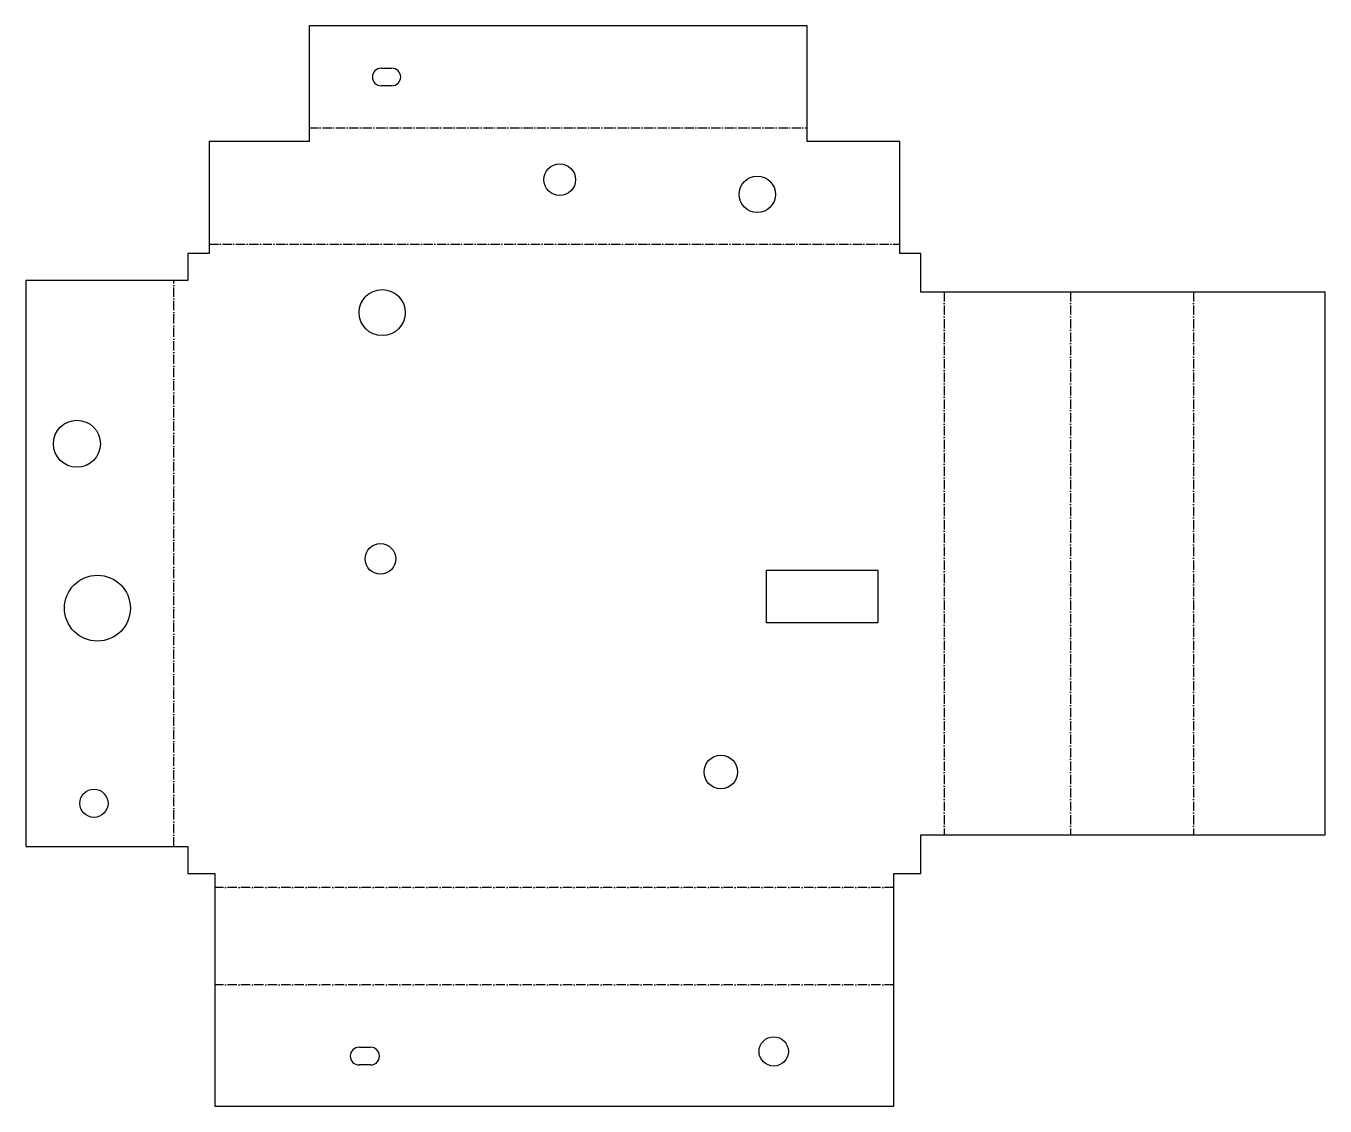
# Model space of a CAD drawing. Header units: millimetres. Extents: x -44 to 310, y -63 to 231.
import ezdxf

# ---------------------------------------------------------------- set-up
doc = ezdxf.new("R2010")
doc.units = ezdxf.units.MM
doc.linetypes.add('DASHDOT', pattern=[3.556, 2.54, -0.508, 0, -0.508])
doc.layers.add('BEND', color=7, linetype='Continuous')
doc.layers.add('CUT', color=7, linetype='Continuous')

msp = doc.modelspace()

# ---------------------------------------------------------------- linework, layer by layer
at = {"layer": 'BEND', "color": 1, "linetype": 'DASHDOT'}
for p, q in [((33.06, 203.4), (168.88, 203.4)), ((5.8, 171.64), (194.11, 171.64)), ((-3.77, 7.4), (-3.77, 161.73)), ((206.19, 158.53), (206.19, 10.6)), ((240.67, 158.53), (240.67, 10.6)), ((274.19, 158.53), (274.19, 10.6)), ((192.51, -3.77), (7.4, -3.77)), ((192.51, -30.33), (7.4, -30.33))]:
    msp.add_line(p, q, dxfattribs=at)
at = {"layer": 'CUT'}
for p, q in [((168.88, 231.13), (33.06, 231.13)), ((33.06, 231.13), (33.06, 199.63)), ((168.88, 199.63), (168.88, 231.13)), ((52.73, 219.62), (55.65, 219.62)), ((55.65, 214.82), (52.73, 214.82)), ((33.06, 199.63), (5.8, 199.63)), ((5.8, 199.63), (5.8, 169.13)), ((194.11, 199.63), (168.88, 199.63)), ((194.11, 169.13), (194.11, 199.63)), ((5.8, 169.13), (0, 169.13)), ((0, 169.13), (0, 161.73)), ((199.91, 169.13), (194.11, 169.13)), ((199.91, 158.53), (199.91, 169.13)), ((0, 161.73), (-44.11, 161.73)), ((-44.11, 161.73), (-44.11, 7.4)), ((310.06, 158.53), (199.91, 158.53)), ((310.06, 10.6), (310.06, 158.53)), ((157.82, 68.39), (157.82, 82.69)), ((157.82, 82.69), (188.18, 82.69)), ((188.18, 82.69), (188.18, 68.39)), ((188.18, 68.39), (157.82, 68.39)), ((-44.11, 7.4), (0, 7.4)), ((0, 7.4), (0, 0)), ((199.91, 0), (199.91, 10.6)), ((199.91, 10.6), (310.06, 10.6)), ((0, 0), (7.4, 0)), ((7.4, 0), (7.4, -63.39)), ((192.51, -63.39), (192.51, 0)), ((192.51, 0), (199.91, 0)), ((46.72, -47.36), (49.85, -47.36)), ((49.85, -52.2), (46.72, -52.2)), ((7.4, -63.39), (192.51, -63.39))]:
    msp.add_line(p, q, dxfattribs=at)
for centre, radius in [((101.42, 189.23), 4.33), ((155.28, 185.22), 4.94), ((53, 152.97), 6.28), ((-30.23, 117.2), 6.41), ((52.54, 85.82), 4.17), ((-24.64, 72.38), 8.98), ((145.34, 27.69), 4.58), ((-25.58, 19.16), 3.84), ((159.76, -48.5), 4.01)]:
    msp.add_circle(centre, radius, dxfattribs=at)
for centre, radius, start, end in [((52.73, 217.22), 2.4, 90, -90), ((55.65, 217.22), 2.4, -90, 90), ((46.72, -49.78), 2.42, 90, -90), ((49.85, -49.78), 2.42, -90, 90)]:
    msp.add_arc(centre, radius, start, end, dxfattribs=at)

doc.saveas('drawing.dxf')
